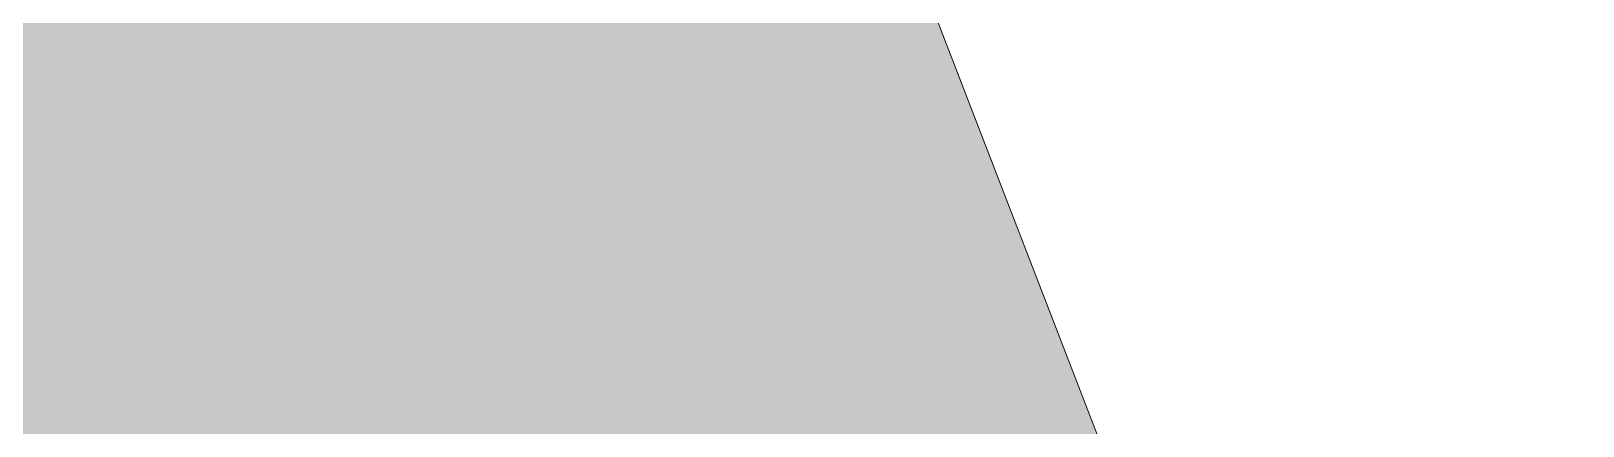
# Model space of a CAD drawing. Extents: x 80 to 1000, y -1053 to -27.
# Drawn here: x 383.01 to 415.18, y -604.64 to -596.45 of the extents above; entities that cross this region are included whole.
import ezdxf

# ---------------------------------------------------------------- set-up
doc = ezdxf.new("R2010")
doc.units = 0
doc.header["$MEASUREMENT"] = 0
doc.layers.add('Layer 1', color=7, linetype='Continuous', lineweight=0)

# ---------------------------------------------------------------- blocks, each defined once
blk = doc.blocks.new('Block_7')
at = {"layer": 'Layer 1', "true_color": 0x000000, "transparency": 33554687}
h = blk.add_hatch(color=18, dxfattribs=at)
h.dxf.hatch_style = 2
edge = h.paths.add_edge_path()
edge.add_spline(control_points=[(446.126, -711.072), (446.126, -711.072), (415.485, -723.486), (415.485, -723.486), (415.485, -723.486), (375.727, -681.325), (375.727, -681.325), (375.727, -681.325), (397.156, -731.537), (397.156, -731.537), (397.156, -731.537), (366.439, -743.983), (366.439, -743.983), (366.439, -743.983), (314.83, -623.257), (314.83, -623.257), (314.83, -623.257), (345.547, -610.811), (345.547, -610.811), (345.547, -610.811), (390.26, -658.235), (390.26, -658.235), (390.26, -658.235), (368.189, -600.957), (368.189, -600.957), (368.189, -600.957), (398.831, -588.542), (398.831, -588.542), (398.831, -588.542), (446.126, -711.072), (446.126, -711.072)], knot_values=[0, 0, 0, 0, 1, 1, 1, 2, 2, 2, 3, 3, 3, 4, 4, 4, 5, 5, 5, 6, 6, 6, 7, 7, 7, 8, 8, 8, 9, 9, 9, 10, 10, 10, 10], degree=3, periodic=0)
at = {"layer": 'Layer 1'}
blk.add_open_spline([(446.126, -711.072), (446.126, -711.072), (415.485, -723.486), (415.485, -723.486), (415.485, -723.486), (375.727, -681.325), (375.727, -681.325), (375.727, -681.325), (397.156, -731.537), (397.156, -731.537), (397.156, -731.537), (366.439, -743.983), (366.439, -743.983), (366.439, -743.983), (314.83, -623.257), (314.83, -623.257), (314.83, -623.257), (345.547, -610.811), (345.547, -610.811), (345.547, -610.811), (390.26, -658.235), (390.26, -658.235), (390.26, -658.235), (368.189, -600.957), (368.189, -600.957), (368.189, -600.957), (398.831, -588.542), (398.831, -588.542), (398.831, -588.542), (446.126, -711.072), (446.126, -711.072)], degree=3, knots=[0, 0, 0, 0, 1, 1, 1, 2, 2, 2, 3, 3, 3, 4, 4, 4, 5, 5, 5, 6, 6, 6, 7, 7, 7, 8, 8, 8, 9, 9, 9, 10, 10, 10, 10], dxfattribs=at)
blk = doc.blocks.new('Block_0')
at = {"layer": 'Layer 1'}
blk.add_blockref('Block_7', (0, 0), dxfattribs=at)

msp = doc.modelspace()

# ---------------------------------------------------------------- block references
at = {"layer": 'Layer 1'}
msp.add_blockref('Block_0', (0, 0), dxfattribs=at)

doc.saveas('drawing.dxf')
